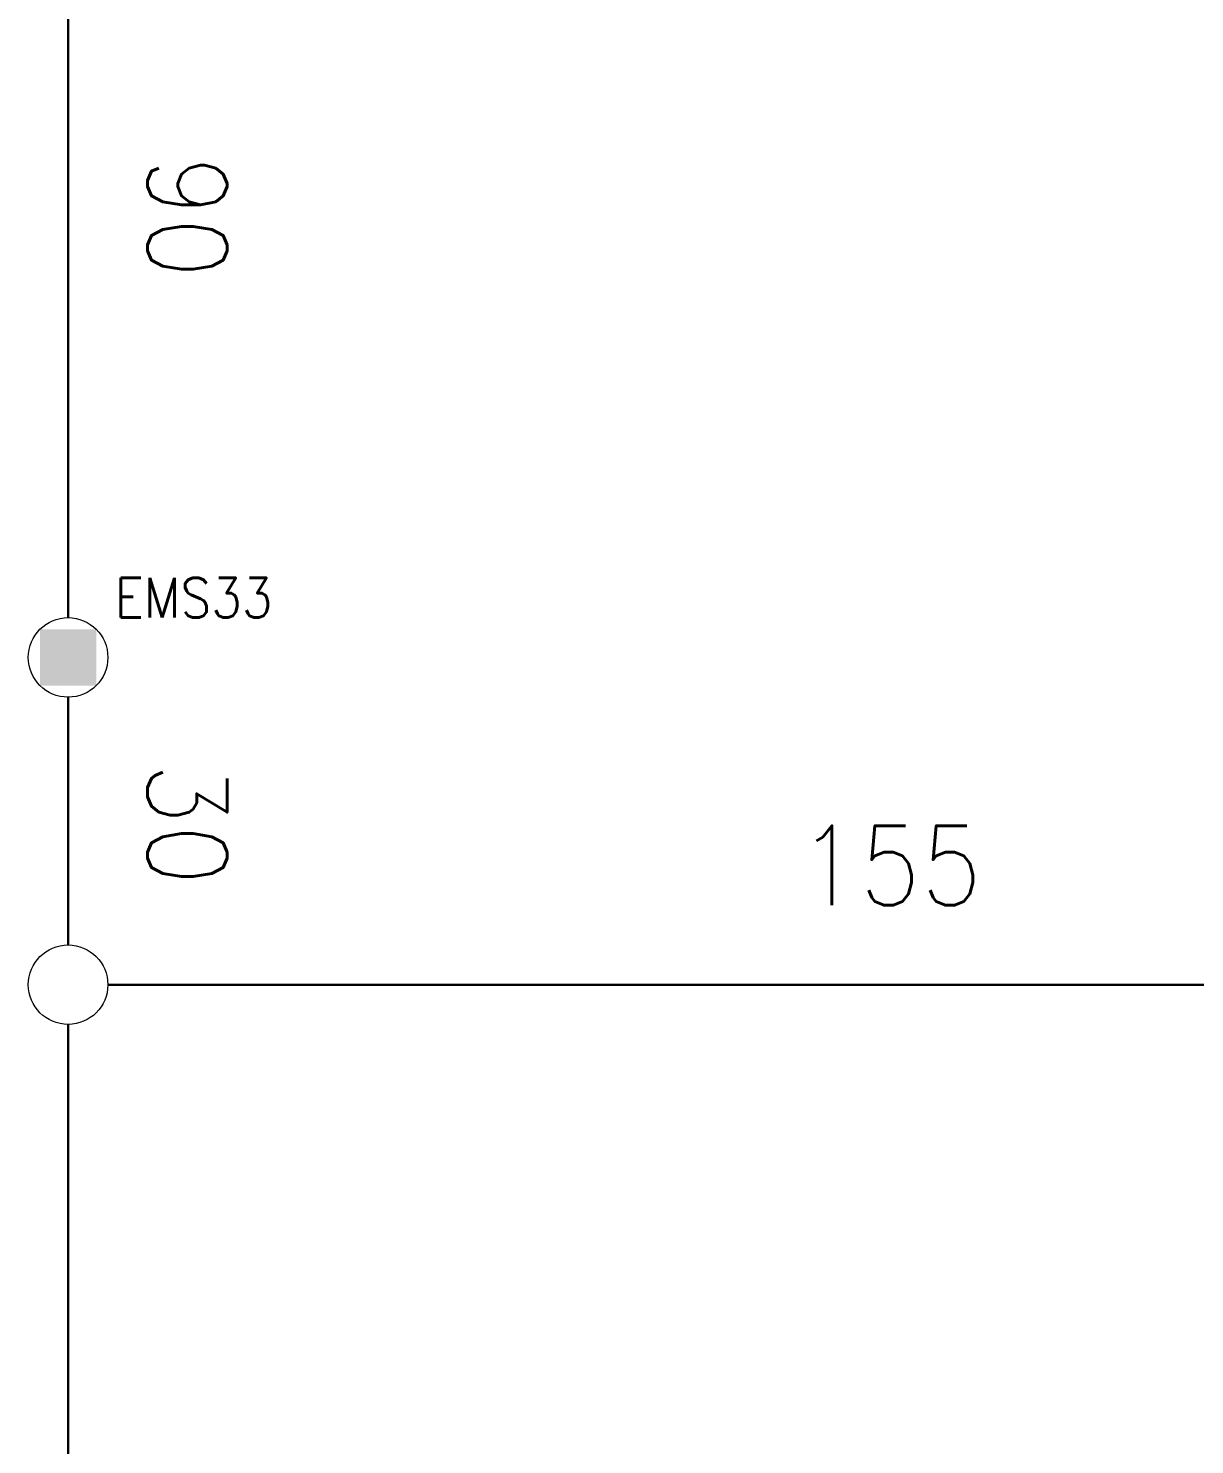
# Model space of a CAD drawing. Header units: inches. Extents: x 47316 to 59086, y 3141 to 11743.
# Drawn here: x 51375.2 to 51448.6, y 10918.9 to 11007.9 of the extents above; entities that cross this region are included whole.
import ezdxf

# ---------------------------------------------------------------- set-up
doc = ezdxf.new("R2010")
doc.units = ezdxf.units.IN
doc.header["$MEASUREMENT"] = 0
doc.styles.get("Standard").update_dxf_attribs({"font": ''})
doc.styles.add('样式 100', font='SimSun.ttf', dxfattribs={"width": 0.7, "height": 3.5})
doc.styles.get('Standard').set_extended_font_data('SimSun')
doc.linetypes.add('_VH_FELT_TAPE', pattern='A,0.4,-0.7,["FELT",Standard,S=0.3,R=0,X=-0.5,Y=-0.15],-0.7', length=1.8)

msp = doc.modelspace()

# ---------------------------------------------------------------- linework, layer by layer
at = {"color": 142, "linetype": '_VH_FELT_TAPE', "lineweight": 30, "ltscale": 5}
for p, q in [((51377.729, 11021.671), (51377.729, 10970.864)), ((51377.729, 10950.28), (51377.729, 10965.864)), ((51380.229, 10947.78), (51477.357, 10947.78)), ((51377.729, 10871.802), (51377.729, 10945.28))]:
    msp.add_line(p, q, dxfattribs=at)
at = {"color": 40, "linetype": 'Continuous', "lineweight": 15}
for centre in [(51377.729, 10968.364), (51377.729, 10947.78)]:
    msp.add_circle(centre, 2.5, dxfattribs=at)
at = {"color": 40, "linetype": 'Continuous', "lineweight": 15, "extrusion": (0, 0, -1)}
msp.add_solid([(-51375.961, 10970.132), (-51375.961, 10966.597), (-51379.496, 10970.132), (-51379.496, 10966.597)], dxfattribs=at)

# ---------------------------------------------------------------- texts
at = {"color": 7, "linetype": '_VH_FELT_TAPE', "lineweight": 18, "ltscale": 5, "char_height": 5, "width": 8.57143, "attachment_point": 1, "rotation": 270, "style": '样式 100'}
for s, insert in [('\\Fromans.shx;\\W0.9000000000;\\T1.0000000000;\\o\\l90', (51387.729, 10999.911)), ('\\Fromans.shx;\\W0.9000000000;\\T1.0000000000;\\o\\l30', (51387.729, 10961.715))]:
    msp.add_mtext(s, dxfattribs=dict(at, insert=insert))
at = {"color": 21, "linetype": 'Continuous', "lineweight": 15, "insert": (51380.657, 10973.364), "char_height": 2.5, "width": 11.03571, "attachment_point": 1, "style": '样式 100'}
msp.add_mtext('\\Fromans.shx;\\W0.9000000000;\\T1.0000000000;\\o\\lEMS33', dxfattribs=at)
at = {"color": 7, "linetype": '_VH_FELT_TAPE', "lineweight": 18, "ltscale": 5, "insert": (51423.65, 10957.78), "char_height": 5, "width": 12.85714, "attachment_point": 1, "style": '样式 100'}
msp.add_mtext('\\Fromans.shx;\\W0.9000000000;\\T1.0000000000;\\o\\l155', dxfattribs=at)

doc.saveas('drawing.dxf')
